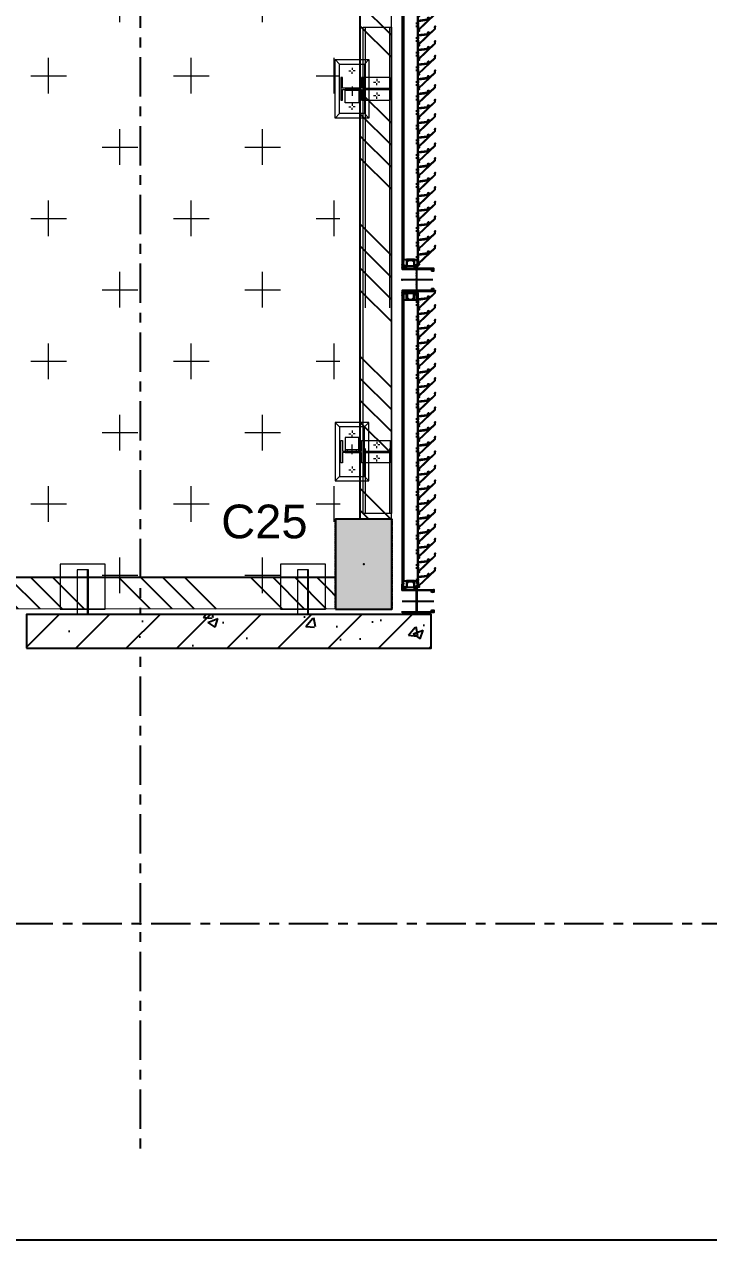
# Model space of a CAD drawing. Header units: millimetres. Extents: x 663313 to 1226001, y 1431724 to 1620898.
# Drawn here: x 720523 to 723568, y 1505819 to 1511228 of the extents above; entities that cross this region are included whole.
import ezdxf
from ezdxf.enums import TextEntityAlignment as Align

# ---------------------------------------------------------------- set-up
doc = ezdxf.new("R2010")
doc.units = ezdxf.units.MM
doc.set_wipeout_variables(frame=1)
for name, pattern in [('CENTER', [50.8, 31.75, -6.35, 6.35, -6.35]), ('HIDDEN', [0.375, 0.25, -0.125]), ('TA_GL_000.70000', [1.925, 0.7, -0.175, 0.175, -0.175, 0.7]), ('XKITLINE00', [0]), ('XKITLINE02', [4, 2, -2])]:
    doc.linetypes.add(name, pattern=pattern)
for name, color, linetype in [('000 - 0_SYM_DWG_GRIDLINE_MAIN_COLOR_251', 7, 'Continuous'), ('000 - 0_SYM_DWG_SLOPE-SYM_TEXT_COLOR_3', 7, 'Continuous'), ('000 - CONCRETE_COL_HATCH_', 7, 'Continuous'), ('000 - CONCRETE_COL_WIPEOUT_', 7, 'Continuous'), ('000 - CONCRETE_PRECAST_CUT_COLOR_4', 7, 'Continuous'), ('000 - CONCRETE_PRECAST_MAIN_COLOR_1', 7, 'Continuous'), ('000 - CONCRETE_PRECAST_WIPEOUT_', 7, 'Continuous'), ('000 - EXISTING_COLUMN_CUT_COLOR_5', 7, 'Continuous'), ('000 - EXISTING_CONCRETE_CUT_COLOR_5', 7, 'Continuous'), ('000 - GRID', 7, 'CENTER'), ('010 - ASPG_ACCESSORIES_MAIN_COLOR_1', 7, 'Continuous'), ('010 - ASPG_EXTR_MAIN_COLOR_2', 7, 'Continuous'), ('010 - ASPG_FRAMING_CUT_COLOR_4', 7, 'Continuous'), ('010 - ASPG_FRAMING_HATCH_', 7, 'Continuous'), ('010 - ASPG_FRAMING_MAIN_COLOR_2', 7, 'Continuous'), ('010 - ASPG_FRAMING_SUB_COLOR_2', 7, 'Continuous'), ('010 - ASPG_FRAMING_WIPEOUT_', 7, 'Continuous'), ('_PP-Dim', 7, 'Continuous'), ('BOLT & SCREW', 7, 'Continuous'), ('BR', 7, 'Continuous'), ('Center Line', 7, 'CENTER'), ('CVA044__', 7, 'Continuous'), ('DIM', 7, 'Continuous'), ('TEXT', 7, 'Continuous')]:
    doc.layers.add(name, color=color, linetype=linetype)
for name, color, linetype, plot in [('010 - ASPG_EXTR_DEF_SUB', 7, 'Continuous', False), ('010 - ASPG_FASTERN_DEF_SUB', 7, 'Continuous', False), ('010 - ASPG_FRAMING_DEF_SUB', 7, 'Continuous', False)]:
    doc.layers.add(name, color=color, linetype=linetype, plot=plot)
for name, color, linetype, lineweight in [('12-GRID', 7, 'CENTER', 13), ('A-FLOR-E', 7, 'Continuous', 9), ('Bolt', 7, 'Continuous', 0), ('Part', 7, 'Continuous', 0), ('SCREW', 7, 'Continuous', 5)]:
    doc.layers.add(name, color=color, linetype=linetype, lineweight=lineweight)
doc.styles.add('Arial', font='arial.ttf')
doc.styles.add('TA', font='', dxfattribs={"height": 4.5})
doc.styles.get('TA').set_extended_font_data('Cordia New')
pattern_1 = [(270, (1257419.24324, -520041.6224), (0.65495992507, -1.1344238721), [0.7562825814, -1.5125651628]), (30, (1257419.24324, -520041.6224), (0.65495992936, 1.1344238696), [0.7562825814, -1.5125651628]), (330, (1257419.24324, -520041.6224), (1.30991985442, -2.48e-09), [-1.5125651628, 0.7562825814])]
pattern_2 = [(315, (1257419.4929, -520021.6224), (1.3369313545, 1.3369313545), []), (45, (1257419.4929, -520021.6224), (-1.3369313545, 1.3369313545), [])]
pattern_3 = [(270, (1257419.4425, -520043.9224), (0.65495992507, -1.1344238721), [0.7562825814, -1.5125651628]), (30, (1257419.4425, -520043.9224), (0.65495992936, 1.1344238696), [0.7562825814, -1.5125651628]), (330, (1257419.4425, -520043.9224), (1.30991985442, -2.48e-09), [-1.5125651628, 0.7562825814])]
pattern_4 = [(315, (1257419.1929, -520023.9224), (1.3369313545, 1.3369313545), []), (45, (1257419.1929, -520023.9224), (-1.3369313545, 1.3369313545), [])]

# ---------------------------------------------------------------- blocks, each defined once
blk = doc.blocks.new('*U4785')
at = {"layer": '000 - 0_SYM_DWG_GRIDLINE_MAIN_COLOR_251', "color": 7, "linetype": 'ByBlock', "ltscale": 5}
blk.add_line((20, 0), (-316, 0), dxfattribs=at)
at = {"layer": '000 - 0_SYM_DWG_GRIDLINE_MAIN_COLOR_251', "color": 7}
blk.add_point((-296, 0), dxfattribs=at)
at = {"color": 7, "style": 'TA', "flags": 1}
blk.add_attdef('LOCATION', (6, -6), '', height=4.5, rotation=270, dxfattribs=at)
at = {"layer": '000 - 0_SYM_DWG_SLOPE-SYM_TEXT_COLOR_3', "color": 7, "style": 'Arial'}
blk.add_attdef('GRID-HEAD', text='', height=4, rotation=270, dxfattribs=at).set_placement((41.25, 0), align=Align.MIDDLE_CENTER)
blk = doc.blocks.new('*U4786')
at = {"layer": '000 - 0_SYM_DWG_GRIDLINE_MAIN_COLOR_251', "color": 7, "linetype": 'ByBlock', "ltscale": 5}
blk.add_line((76, 0), (-538, 0), dxfattribs=at)
at = {"layer": '000 - 0_SYM_DWG_GRIDLINE_MAIN_COLOR_251', "color": 7}
blk.add_point((-462, 0), dxfattribs=at)
at = {"color": 7, "style": 'TA', "flags": 1}
blk.add_attdef('LOCATION', (6, -6), '', height=4.5, rotation=270, dxfattribs=at)
at = {"layer": '000 - 0_SYM_DWG_SLOPE-SYM_TEXT_COLOR_3', "color": 7, "style": 'Arial'}
blk.add_attdef('GRID-HEAD', text='', height=4, rotation=180, dxfattribs=at).set_placement((154.09, 0), align=Align.MIDDLE_CENTER)
blk = doc.blocks.new('W-1-PP18-ST_ENT4_REV00_20260531-225107_LOPF_DIMS')
at = {"layer": '000 - GRID', "color": 7, "linetype": 'TA_GL_000.70000'}
for name, p, xscale, yscale, zscale, rotation in [('*U4785', (23100, -0.6), 50.00000000000044, 50.00000000000044, 50.00000000000044, 90), ('*U4786', (0, -14800), 50.00000000000038, 50.00000000000038, 50.00000000000038, 180)]:
    blk.add_blockref(name, p, dxfattribs=dict(at, xscale=xscale, yscale=yscale, zscale=zscale, rotation=rotation))
blk = doc.blocks.new('*U5721')
at = {"color": 7}
blk.add_wipeout([(0, 0), (1800, 0), (1800, 150), (0, 150)], dxfattribs=at).dxf.layer = '000 - CONCRETE_PRECAST_WIPEOUT_'
at = {"layer": '000 - CONCRETE_COL_HATCH_'}
h = blk.add_hatch(dxfattribs=at)
h.set_pattern_fill('ANSI31')
h.set_pattern_definition([(45, (1531882.3, 694828.04), (-112.253202, 112.253202), [])])
h.paths.add_polyline_path([(0, 0), (1800, 0), (1800, 150), (0, 150)])
h = blk.add_hatch(dxfattribs=at)
h.set_pattern_fill('AR-CONC', scale=0.05)
h.set_pattern_definition([(50, (1531882.3, 695178.04), (455.46167, -39.84771), [47.625, -523.875]), (355, (1531882.3, 695178.04), (-88.10855, 477.64211), [38.1, -419.10146]), (100.451445, (1531920.25, 695174.7), (367.35312, 437.79438), [40.47502, -445.22561]), (46.1842, (1531882.3, 695305.04), (677.6976, -105.10582), [71.4375, -785.8125]), (96.635558, (1531938.8, 695296.3), (593.51034, 618.5653), [60.71256, -667.83902]), (351.18415, (1531882.3, 695305.04), (593.51034, 618.5653), [57.14992, -628.64933]), (21, (1531945.8, 695273.3), (379.03598, -255.662995), [47.625, -523.875]), (326, (1531945.8, 695273.3), (154.50507, 460.46992), [38.1, -419.1]), (71.451445, (1531977.4, 695252), (533.54105, 204.80692), [40.47502, -445.22484]), (37.5, (1531882.3, 695178.04), (7.721508, 211.387597), [0, -414.02, 0, -425.45, 0, -420.6875]), (7.5, (1531882.3, 695178.04), (167.049156, 250.451437), [0, -242.57, 0, -404.495, 0, -160.3375]), (327.5, (1531740.69, 695178.04), (338.976488, -14.32186), [0, -158.75, 0, -495.3, 0, -657.225]), (317.5, (1531677.2, 695178.04), (370.322953, 63.56623), [0, -206.375, 0, -328.93, 0, -466.725])])
h.paths.add_polyline_path([(0, 0), (1800, 0), (1800, 150), (0, 150)])
at = {"layer": '000 - CONCRETE_PRECAST_MAIN_COLOR_1', "color": 7}
blk.add_lwpolyline([(0, 0), (1800, 0), (1800, 150), (0, 150)], close=True, dxfattribs=at)
blk = doc.blocks.new('44')
at = {"layer": 'Bolt', "color": 7, "linetype": 'XKITLINE00', "lineweight": 0}
for p, q in [((20.4339, 17.8566), (20.4339, 17.8473)), ((20.4339, 17.8566), (20.4339, 17.8473)), ((20.5939, 17.8566), (20.5939, 17.8473)), ((20.5939, 17.8566), (20.5939, 17.8473)), ((22.0489, 17.8566), (22.0489, 17.8473)), ((22.0489, 17.8566), (22.0489, 17.8473)), ((22.2089, 17.8566), (22.2089, 17.8473)), ((22.2089, 17.8566), (22.2089, 17.8473)), ((20.4199, 17.8426), (20.4292, 17.8426)), ((20.4199, 17.8426), (20.4292, 17.8426)), ((20.4339, 17.8286), (20.4339, 17.8379)), ((20.4339, 17.8286), (20.4339, 17.8379)), ((20.4479, 17.8426), (20.4386, 17.8426)), ((20.4479, 17.8426), (20.4386, 17.8426)), ((20.5799, 17.8426), (20.5892, 17.8426)), ((20.5799, 17.8426), (20.5892, 17.8426)), ((20.5939, 17.8286), (20.5939, 17.8379)), ((20.5939, 17.8286), (20.5939, 17.8379)), ((20.6079, 17.8426), (20.5986, 17.8426)), ((20.6079, 17.8426), (20.5986, 17.8426)), ((22.0349, 17.8426), (22.0442, 17.8426)), ((22.0349, 17.8426), (22.0442, 17.8426)), ((22.0489, 17.8286), (22.0489, 17.8379)), ((22.0489, 17.8286), (22.0489, 17.8379)), ((22.0629, 17.8426), (22.0536, 17.8426)), ((22.0629, 17.8426), (22.0536, 17.8426)), ((22.1949, 17.8426), (22.2042, 17.8426)), ((22.1949, 17.8426), (22.2042, 17.8426)), ((22.2089, 17.8286), (22.2089, 17.8379)), ((22.2089, 17.8286), (22.2089, 17.8379)), ((22.2229, 17.8426), (22.2136, 17.8426)), ((22.2229, 17.8426), (22.2136, 17.8426)), ((20.4839, 17.7466), (20.4839, 17.7373)), ((20.5439, 17.7466), (20.5439, 17.7373)), ((22.0989, 17.7466), (22.0989, 17.7373)), ((22.1589, 17.7466), (22.1589, 17.7373)), ((20.4699, 17.7326), (20.4792, 17.7326)), ((20.4839, 17.7186), (20.4839, 17.7279)), ((20.4979, 17.7326), (20.4886, 17.7326)), ((20.5299, 17.7326), (20.5392, 17.7326)), ((20.5439, 17.7186), (20.5439, 17.7279)), ((20.5579, 17.7326), (20.5486, 17.7326)), ((22.0849, 17.7326), (22.0942, 17.7326)), ((22.0989, 17.7186), (22.0989, 17.7279)), ((22.1129, 17.7326), (22.1036, 17.7326)), ((22.1449, 17.7326), (22.1542, 17.7326)), ((22.1589, 17.7186), (22.1589, 17.7279)), ((22.1729, 17.7326), (22.1636, 17.7326))]:
    blk.add_line(p, q, dxfattribs=at)
at = {"layer": 'Bolt', "color": 7, "linetype": 'XKITLINE02', "lineweight": 0}
for p, q in [((20.5169, 17.8496), (20.5109, 17.8496)), ((20.5109, 17.8496), (20.5169, 17.8496)), ((20.5169, 17.8621), (20.5219, 17.8621)), ((22.1259, 17.8621), (22.1209, 17.8621)), ((22.1259, 17.8496), (22.1319, 17.8496)), ((22.1319, 17.8496), (22.1259, 17.8496)), ((20.503, 17.8426), (20.5459, 17.8426)), ((20.5169, 17.8356), (20.5109, 17.8356)), ((20.5109, 17.8356), (20.5169, 17.8356)), ((20.5169, 17.8231), (20.5219, 17.8231)), ((22.1398, 17.8426), (22.0969, 17.8426)), ((22.1259, 17.8231), (22.1209, 17.8231)), ((22.1259, 17.8356), (22.1319, 17.8356)), ((22.1319, 17.8356), (22.1259, 17.8356))]:
    blk.add_line(p, q, dxfattribs=at)
at = {"layer": 'Part', "color": 7, "linetype": 'XKITLINE02', "lineweight": 0}
for p, q in [((19.9889, 19.0206), (19.7889, 19.0206)), ((19.9889, 18.0406), (19.7889, 18.0406)), ((20.5109, 17.8726), (20.5109, 17.8126)), ((20.5169, 17.8726), (20.5169, 17.8126)), ((20.5219, 17.8126), (20.5219, 17.8726)), ((22.1209, 17.8126), (22.1209, 17.8726)), ((22.1259, 17.8726), (22.1259, 17.8126)), ((22.1319, 17.8726), (22.1319, 17.8126)), ((20.4639, 17.7926), (20.5639, 17.7926)), ((20.5109, 17.7926), (20.5109, 17.6726)), ((20.5109, 17.7626), (20.5169, 17.7626)), ((20.5169, 17.7926), (20.5169, 17.6726)), ((22.1789, 17.7926), (22.0789, 17.7926)), ((22.1259, 17.7926), (22.1259, 17.6726)), ((22.1319, 17.7626), (22.1259, 17.7626)), ((22.1319, 17.7926), (22.1319, 17.6726))]:
    blk.add_line(p, q, dxfattribs=at)
at = {"layer": 'Part', "color": 7, "lineweight": 0}
for p, q in [((20.3839, 17.9176), (20.4039, 17.8976)), ((20.6439, 17.9176), (20.6239, 17.8976)), ((21.9989, 17.9176), (22.0189, 17.8976)), ((22.2589, 17.9176), (22.2389, 17.8976))]:
    blk.add_line(p, q, dxfattribs=at)
at = {"layer": 'Part', "color": 7, "linetype": 'HIDDEN', "lineweight": 0, "ltscale": 5}
for p, q in [((22.4039, 17.7846), (20.2389, 17.7846)), ((22.4039, 17.6756), (20.2389, 17.6756))]:
    blk.add_line(p, q, dxfattribs=at)
at = {"layer": 'Part', "color": 7, "linetype": 'HIDDEN', "lineweight": 0, "ltscale": 2}
for p, q in [((20.4039, 17.7876), (20.3839, 17.7676)), ((20.6239, 17.7876), (20.6439, 17.7676)), ((22.0189, 17.7876), (21.9989, 17.7676)), ((22.2389, 17.7876), (22.2589, 17.7676))]:
    blk.add_line(p, q, dxfattribs=at)
at = {"layer": 'Part', "color": 7, "linetype": 'XKITLINE00', "lineweight": 0}
blk.add_lwpolyline([(19.7889, 19.2906), (19.7889, 17.4906), (19.6389, 17.4906), (19.6389, 19.2906)], close=True, dxfattribs=at)
at = {"layer": 'Part', "color": 7, "linetype": 'HIDDEN', "lineweight": 0, "ltscale": 8}
for points in [[(19.7889, 19.1406), (19.7789, 19.1406), (19.7789, 18.9406), (19.7889, 18.9406)], [(19.7889, 18.1606), (19.7789, 18.1606), (19.7789, 17.9606), (19.7889, 17.9606)]]:
    blk.add_lwpolyline(points, dxfattribs=at)
for points in [[(19.8139, 18.9406), (20.0139, 18.9406), (20.0139, 19.1406), (19.8139, 19.1406)], [(19.8139, 17.9606), (20.0139, 17.9606), (20.0139, 18.1606), (19.8139, 18.1606)]]:
    blk.add_lwpolyline(points, close=True, dxfattribs=at)
at = {"layer": 'Part', "color": 7, "linetype": 'XKITLINE02', "lineweight": 0}
for points in [[(19.7889, 19.0156), (19.9889, 19.0156), (19.9889, 19.0656), (19.7889, 19.0656)], [(19.7889, 18.0356), (19.9889, 18.0356), (19.9889, 18.0856), (19.7889, 18.0856)], [(20.5169, 17.8126), (20.5769, 17.8126), (20.5769, 17.8726), (20.5169, 17.8726)], [(22.1259, 17.8126), (22.0659, 17.8126), (22.0659, 17.8726), (22.1259, 17.8726)], [(20.5639, 17.7926), (20.5639, 17.6726), (20.4639, 17.6726), (20.4639, 17.7926)], [(22.0789, 17.7926), (22.0789, 17.6726), (22.1789, 17.6726), (22.1789, 17.7926)]]:
    blk.add_lwpolyline(points, dxfattribs=at)
at = {"layer": 'Part', "color": 7, "lineweight": 0}
for points in [[(20.6439, 17.7926), (20.6439, 17.9176), (20.3839, 17.9176), (20.3839, 17.7926)], [(21.9989, 17.7926), (21.9989, 17.9176), (22.2589, 17.9176), (22.2589, 17.7926)], [(20.6239, 17.7926), (20.6239, 17.8976), (20.4039, 17.8976), (20.4039, 17.7926)], [(22.0189, 17.7926), (22.0189, 17.8976), (22.2389, 17.8976), (22.2389, 17.7926)]]:
    blk.add_lwpolyline(points, dxfattribs=at)
at = {"layer": 'Part', "color": 7, "linetype": 'XKITLINE02', "lineweight": 0}
for points in [[(20.4639, 17.7926), (20.4639, 17.8006), (20.5109, 17.8006), (20.5109, 17.8846), (20.4639, 17.8846), (20.4639, 17.8926), (20.5639, 17.8926), (20.5639, 17.8846), (20.5169, 17.8846), (20.5169, 17.8006), (20.5639, 17.8006), (20.5639, 17.7926)], [(22.1789, 17.7926), (22.1789, 17.8006), (22.1319, 17.8006), (22.1319, 17.8846), (22.1789, 17.8846), (22.1789, 17.8926), (22.0789, 17.8926), (22.0789, 17.8846), (22.1259, 17.8846), (22.1259, 17.8006), (22.0789, 17.8006), (22.0789, 17.7926)]]:
    blk.add_lwpolyline(points, close=True, dxfattribs=at)
at = {"layer": 'Part', "color": 7, "lineweight": 0}
blk.add_lwpolyline([(22.4039, 17.6676), (20.2389, 17.6676), (20.2389, 17.7926), (22.4039, 17.7926)], close=True, dxfattribs=at)
at = {"layer": 'Part', "color": 7, "linetype": 'HIDDEN', "lineweight": 0, "ltscale": 2}
for points in [[(20.3839, 17.7926), (20.3839, 17.7676), (20.6439, 17.7676), (20.6439, 17.7926)], [(20.4039, 17.7926), (20.4039, 17.7876), (20.6239, 17.7876), (20.6239, 17.7926)], [(22.2589, 17.7926), (22.2589, 17.7676), (21.9989, 17.7676), (21.9989, 17.7926)], [(22.2389, 17.7926), (22.2389, 17.7876), (22.0189, 17.7876), (22.0189, 17.7926)]]:
    blk.add_lwpolyline(points, dxfattribs=at)
at = {"layer": '000 - CONCRETE_PRECAST_CUT_COLOR_4', "color": 7, "xscale": 0.0009999999999999994, "yscale": 0.0009999999999999994, "zscale": 0.0009999999999999994, "rotation": 270}
blk.add_blockref('*U5721', (19.6389, 19.2906), dxfattribs=at)
blk = doc.blocks.new('*U5740')
at = {"color": 7}
blk.add_wipeout([(-125, -200), (125, -200), (125, 200), (-125, 200)], dxfattribs=at).dxf.layer = '000 - CONCRETE_COL_WIPEOUT_'
at = {"layer": '000 - CONCRETE_COL_HATCH_'}
h = blk.add_hatch(dxfattribs=at)
h.set_pattern_fill('AR-CONC', scale=0.5)
h.set_pattern_definition([(50, (0, -2e-14), (3.5863, -0.31376), [0.375, -4.125]), (355, (0, -2e-14), (-0.693757, 3.76096), [0.3, -3.3]), (100.4514, (0.299, -0.026), (2.892544, 3.4472), [0.3187, -3.50571]), (46.1842, (0, 1), (5.33621, -0.8276), [0.5625, -6.1875]), (96.6356, (0.4447, 0.931), (4.67331, 4.87059), [0.47805, -5.25857]), (351.1842, (0, 1), (4.67331, 4.87059), [0.45, -4.95]), (21, (0.5, 0.75), (2.984535, -2.013094), [0.375, -4.125]), (326, (0.5, 0.75), (1.216577, 3.62575), [0.3, -3.3]), (71.4514, (0.7487, 0.5822), (4.20111, 1.612656), [0.3187, -3.50571]), (37.5, (0, -2e-14), (0.060799, 1.664469), [0, -3.26, 0, -3.35, 0, -3.3125]), (7.5, (0, -2e-14), (1.315348, 1.972059), [0, -1.91, 0, -3.185, 0, -1.2625]), (327.5, (-1.115, -2e-14), (2.669112, -0.112774), [0, -1.25, 0, -3.9, 0, -5.175]), (317.5, (-1.615, -2e-14), (2.91593, 0.500525), [0, -1.625, 0, -2.59, 0, -3.675])])
h.paths.add_polyline_path([(-125, -200), (125, -200), (125, 200), (-125, 200)])
at = {"color": 7}
blk.add_point((0, 0), dxfattribs=at)
at = {"layer": '000 - EXISTING_COLUMN_CUT_COLOR_5', "color": 7}
blk.add_lwpolyline([(-125, -200), (125, -200), (125, 200), (-125, 200)], close=True, dxfattribs=at)
blk = doc.blocks.new('W-1-PP18-ST_ENT4_REV00_20260531-225334_LOPF_PL')
at = {"layer": 'A-FLOR-E'}
h = blk.add_hatch(dxfattribs=at)
h.set_pattern_fill('CROSS', scale=50)
h.set_pattern_definition([(0, (-663607876.36, -1524781034.1), (317.5, 317.5), [158.75, -476.25]), (90, (-663607797, -1524781113.48), (-317.5, 317.5), [158.75, -476.25])])
h.paths.add_polyline_path([(19109.7, -8210), (19109.8, -13360.2), (23991.6, -13360.4), (23967.6, -1699.9), (16485, -1700.1), (16485, -3485), (17110, -3485), (17109.8, -8210)])
at = {"layer": 'TEXT'}
h = blk.add_hatch(dxfattribs=at)
h.set_pattern_fill('ANSI34', scale=21.831008, angle=389.6127)
h.set_pattern_definition([(314.9986, (31061.48, -20146.6), (294.079, 294.065), []), (314.9986, (31061.47, -20244.64), (294.079, 294.065), []), (314.9986, (31061.47, -20342.66), (294.079, 294.065), []), (314.9986, (31061.47, -20440.7), (294.079, 294.065), [])])
h.paths.add_polyline_path([(21249.9, -1450), (21249.9, -1590), (24079.2, -1590.1), (24079.2, -1450.1)], flags=17)
h.paths.add_polyline_path([(18499.6, -1590), (18499.6, -1450), (16347.7, -1449.9), (16347.7, -1589.9)])
h.paths.add_polyline_path([(18499.6, -1450), (18499.6, -1590), (21249.9, -1590), (21249.9, -1450)], flags=17)
h.paths.add_polyline_path([(24220.2, -1449.9), (24080.2, -1449.9), (24079.9, -13260), (19109.7, -13259.9), (19109.7, -8210), (17109.8, -8210), (17110, -3485), (16485.3, -3485), (16485, -1575), (16345, -1575), (16345, -3625), (16970, -3625), (16969.9, -8350), (18969.8, -8350), (18969.7, -13399.9), (24219.9, -13400)])
at = {"layer": 'BR', "color": 7, "linetype": 'HIDDEN', "ltscale": 5}
blk.add_lwpolyline([(24219.9, -13400), (23969.9, -13400), (23970, -13000), (24220, -13000)], close=True, dxfattribs=at)
at = {"layer": 'DIM', "color": 7}
for points in [[(24079.9, -13360.3), (24079.9, -1590.1)], [(24079.9, -13260), (19709.6, -13260)]]:
    blk.add_lwpolyline(points, dxfattribs=at)
at = {"layer": 'Part', "color": 7, "linetype": 'XKITLINE00', "lineweight": 0}
blk.add_lwpolyline([(16346.8, -1450), (24217.6, -1450), (24217.6, -13400), (18969.8, -13399.9)], dxfattribs=at)
blk.add_lwpolyline([(17109.7, -8210), (17109.7, -3484.9), (16484.6, -3484.9), (16484.6, -1590), (24077.6, -1590), (24077.6, -13260), (19109.8, -13259.9), (19109.8, -8210)], close=True, dxfattribs=at)
at = {"layer": 'CVA044__', "color": 7, "insert": (23653.1, -13011.5), "char_height": 150, "attachment_point": 5, "style": 'Arial', "bg_fill": 3, "box_fill_scale": 1.1, "bg_fill_color": 256, "bg_fill_true_color": 13158600, "bg_fill_transparency": 0}
blk.add_mtext('\\A1;C25', dxfattribs=at)
at = {"color": 7, "xscale": 1000.000000000001, "yscale": 1000.000000000001, "zscale": 1000.000000000001, "rotation": 90}
blk.add_blockref('44', (41885.6, -33213.9), dxfattribs=at)
at = {"layer": '000 - EXISTING_CONCRETE_CUT_COLOR_5', "color": 7}
blk.add_blockref('*U5740', (24094.9, -13200), dxfattribs=at)
blk = doc.blocks.new('*U6326')
at = {"layer": '12-GRID', "color": 7, "linetype": 'CENTER'}
for p, q in [((0, -6.2), (0, 2.2)), ((-4.2, -2), (4.2, -2))]:
    blk.add_line(p, q, dxfattribs=at)
at = {"layer": 'BOLT & SCREW', "color": 7}
for p, q in [((-0.6, -1.8), (-1.8, -1.6)), ((-0.6, -2.2), (-1.8, -2.4)), ((-0.5, -1.8), (-0.9, -1.6)), ((-0.5, -2.2), (-0.9, -2.4)), ((-0.2, -1.4), (-0.4, -0.2)), ((-0.2, -1.5), (-0.4, -1.1)), ((-0.2, -2.5), (-0.4, -2.9)), ((-0.2, -2.6), (-0.4, -3.8)), ((0.2, -1.4), (0.4, -0.2)), ((0.2, -1.5), (0.4, -1.1)), ((0.4, -2.9), (0.2, -2.5)), ((0.2, -2.6), (0.4, -3.8)), ((0.5, -1.8), (0.9, -1.6)), ((0.5, -2.2), (0.9, -2.4)), ((0.6, -1.8), (1.8, -1.6)), ((0.6, -2.2), (1.8, -2.4))]:
    blk.add_line(p, q, dxfattribs=at)
for points in [[(-1.8, -1.6), (-0.9, -1.6, 0.414214), (-0.4, -1.1), (-0.4, -0.2), (0.4, -0.2), (0.4, -1.1, 0.414214), (0.9, -1.6), (1.8, -1.6), (1.8, -2.4), (0.9, -2.4, 0.414214), (0.4, -2.9), (0.4, -3.8), (-0.4, -3.8), (-0.4, -2.9, 0.414214), (-0.9, -2.4), (-1.8, -2.4)], [(0.2, -2.5, -0.414214), (0.5, -2.2), (0.6, -2.2), (0.6, -1.8), (0.5, -1.8, -0.414214), (0.2, -1.5), (0.2, -1.4), (-0.2, -1.4), (-0.2, -1.5, -0.414214), (-0.5, -1.8), (-0.6, -1.8), (-0.6, -2.2), (-0.5, -2.2, -0.414214), (-0.2, -2.5), (-0.2, -2.6), (0.2, -2.6)]]:
    blk.add_lwpolyline(points, format="xyb", close=True, dxfattribs=at)
blk.add_circle((0, -2), 3.5, dxfattribs=at)
blk = doc.blocks.new('000_ASPG_TYP_FILES_20260218-010703_FRAME_EXTR_')
at = {"layer": '010 - ASPG_FRAMING_HATCH_'}
h = blk.add_hatch(dxfattribs=at)
h.set_pattern_fill('ANSI32', scale=0.1, angle=180)
edge = h.paths.add_edge_path()
edge.add_line((2, 16), (2, 2))
edge.add_line((2, 2), (39.7, 2))
edge.add_arc((39.7, 1.7), 0.3, 0, 90, ccw=False)
edge.add_line((40, 1.7), (40, 0.3))
edge.add_arc((39.7, 0.3), 0.3, -90, 0, ccw=False)
edge.add_line((39.7, 0), (0.3, 0))
edge.add_arc((0.3, 0.3), 0.3, 180, 270, ccw=False)
edge.add_line((0, 0.3), (0, 17.7))
edge.add_arc((0.3, 17.7), 0.3, 90, 180, ccw=False)
edge.add_line((0.3, 18), (22.6, 18))
edge.add_arc((22.6, 18.5), 0.5, 270, 380.2095)
edge.add_arc((26.2, 19.8), 3.35, 182.0638, 200.2095, ccw=False)
edge.add_arc((23.6, 19.7), 0.76, 2.0638, 182.0638, ccw=False)
edge.add_arc((26.2, 19.8), 1.83, 182.0638, 447.9362)
edge.add_arc((26.3, 22.4), 0.76, 87.9362, 267.9362, ccw=False)
edge.add_arc((26.2, 19.8), 3.35, 69.7905, 87.9362, ccw=False)
edge.add_arc((27.5, 23.4), 0.5, 249.7905, 360)
edge.add_line((28, 23.4), (28, 26.7))
edge.add_line((28, 26.7), (28.5, 27.2))
edge.add_line((28.5, 27.2), (28, 27.7))
edge.add_line((28, 27.7), (28, 38.6))
edge.add_line((28, 38.6), (28.5, 39.1))
edge.add_line((28.5, 39.1), (28, 39.6))
edge.add_line((28, 39.6), (28, 42.9))
edge.add_arc((27.5, 42.9), 0.5, 0, 110.2095)
edge.add_arc((26.2, 46.5), 3.35, 272.0638, 290.2095, ccw=False)
edge.add_arc((26.3, 43.9), 0.76, 92.0638, 272.0638, ccw=False)
edge.add_arc((26.2, 46.5), 1.83, 272.0638, 537.9362)
edge.add_arc((23.6, 46.6), 0.76, 177.9362, 357.9362, ccw=False)
edge.add_arc((26.2, 46.5), 3.35, 159.7905, 177.9362, ccw=False)
edge.add_arc((22.6, 47.8), 0.5, 339.7905, 450)
edge.add_line((22.6, 48.3), (0.3, 48.3))
edge.add_arc((0.3, 48.6), 0.3, 180, 270, ccw=False)
edge.add_line((0, 48.6), (0, 60))
edge.add_arc((0.3, 60), 0.3, 90, 180, ccw=False)
edge.add_line((0.3, 60.3), (5, 60.3))
edge.add_line((5, 60.3), (5, 65))
edge.add_arc((5.3, 65), 0.3, 90, 180, ccw=False)
edge.add_line((5.3, 65.3), (30, 65.3))
edge.add_line((30, 65.3), (30, 63.6))
edge.add_arc((29.7, 63.6), 0.3, -90, 0, ccw=False)
edge.add_line((29.7, 63.3), (7.3, 63.3))
edge.add_arc((7.3, 63), 0.3, 90, 180)
edge.add_line((7, 63), (7, 58.3))
edge.add_line((7, 58.3), (2.3, 58.3))
edge.add_arc((2.3, 58), 0.3, 90, 180)
edge.add_line((2, 58), (2, 50.6))
edge.add_arc((2.3, 50.6), 0.3, 180, 270)
edge.add_line((2.3, 50.3), (29.7, 50.3))
edge.add_arc((29.7, 50), 0.3, 0, 90, ccw=False)
edge.add_line((30, 50), (30, 26.7))
edge.add_line((30, 26.7), (30, 16.3))
edge.add_arc((29.7, 16.3), 0.3, -90, 0, ccw=False)
edge.add_line((29.7, 16), (2, 16))
at = {"layer": '010 - ASPG_FRAMING_CUT_COLOR_4', "color": 7}
blk.add_lwpolyline([(2, 16), (2, 2), (39.7, 2, -0.414214), (40, 1.7), (40, 0.3, -0.414214), (39.7, 0), (0.3, 0, -0.414214), (0, 0.3), (0, 17.7, -0.414214), (0.3, 18), (22.6, 18, 0.52173), (23, 18.7, -0.079342), (22.8, 19.7, -1), (24.3, 19.8, 2.296346), (26.2, 21.7, -1), (26.3, 23.2, -0.079342), (27.3, 23, 0.52173), (28, 23.4), (28, 26.7), (28.5, 27.2), (28, 27.7), (28, 38.6), (28.5, 39.1), (28, 39.6), (28, 42.9, 0.52173), (27.3, 43.3, -0.079342), (26.3, 43.1, -1), (26.2, 44.6, 2.296346), (24.3, 46.5, -1), (22.8, 46.6, -0.079342), (23, 47.6, 0.52173), (22.6, 48.3), (0.3, 48.3, -0.414214), (0, 48.6), (0, 60, -0.414214), (0.3, 60.3), (5, 60.3), (5, 65, -0.414214), (5.3, 65.3), (30, 65.3), (30, 63.6, -0.414214), (29.7, 63.3), (7.3, 63.3, 0.414214), (7, 63), (7, 58.3), (2.3, 58.3, 0.414214), (2, 58), (2, 50.6, 0.414214), (2.3, 50.3), (29.7, 50.3, -0.414214), (30, 50), (30, 26.7), (30, 16.3, -0.414214), (29.7, 16)], format="xyb", close=True, dxfattribs=at)
at = {"color": 7}
for p in [(26.2, 48.5), (26.2, 21.8)]:
    blk.add_blockref('*U6326', p, dxfattribs=at)
blk = doc.blocks.new('*U6174')
at = {"layer": '010 - ASPG_FRAMING_HATCH_', "transparency": 33554585}
h = blk.add_hatch(dxfattribs=at)
h.set_pattern_fill('ANSI32', scale=0.25)
edge = h.paths.add_edge_path()
edge.add_line((2, -50), (2, -75))
edge.add_line((2, -75), (0, -75))
edge.add_line((0, -75), (0, -49))
edge.add_arc((1, -49), 1, 90, 180, ccw=False)
edge.add_line((1, -48), (63, -48))
edge.add_arc((63, -47), 1, 270, 360)
edge.add_line((64, -47), (64, 47))
edge.add_arc((63, 47), 1, 0, 90)
edge.add_line((63, 48), (1, 48))
edge.add_arc((1, 49), 1, 180, 270, ccw=False)
edge.add_line((0, 49), (0, 75))
edge.add_line((0, 75), (2, 75))
edge.add_line((2, 75), (2, 50))
edge.add_line((2, 50), (141, 50))
edge.add_line((141, 50), (141, 41))
edge.add_arc((140, 41), 1, 270, 360, ccw=False)
edge.add_line((140, 40), (132, 40))
edge.add_arc((132, 41), 1, 180, 270, ccw=False)
edge.add_line((131, 41), (131, 47))
edge.add_arc((130, 47), 1, 0, 90)
edge.add_line((130, 48), (67, 48))
edge.add_arc((67, 47), 1, 90, 180)
edge.add_line((66, 47), (66, -47))
edge.add_arc((67, -47), 1, 180, 270)
edge.add_line((67, -48), (130, -48))
edge.add_arc((130, -47), 1, 270, 360)
edge.add_line((131, -47), (131, -41))
edge.add_arc((132, -41), 1, 90, 180, ccw=False)
edge.add_line((132, -40), (140, -40))
edge.add_arc((140, -41), 1, 0, 90, ccw=False)
edge.add_line((141, -41), (141, -50))
edge.add_line((141, -50), (2, -50))
h.paths.add_polyline_path([(139, 48), (139, 42), (133, 42), (133, 48)], flags=16)
h.paths.add_polyline_path([(139, -48), (139, -42), (133, -42), (133, -48)], flags=16)
at = {"layer": '010 - ASPG_FRAMING_HATCH_'}
h = blk.add_hatch(dxfattribs=at)
h.set_pattern_fill('ANSI37', scale=0.595498, angle=-90)
h.set_pattern_definition(pattern_4)
edge = h.paths.add_edge_path()
edge.add_ellipse((11.5, 55), major_axis=(0, -5), ratio=0.644482, start_angle=180, end_angle=360, ccw=False)
edge.add_line((11.5, 60), (2, 60))
edge.add_arc((-7.9, 55), 11.1, -26.7963, 26.7963, ccw=False)
edge.add_line((2, 50), (11.5, 50))
h = blk.add_hatch(dxfattribs=at)
h.set_pattern_fill('HONEY', scale=0.238199, angle=-90)
h.set_pattern_definition(pattern_3)
edge = h.paths.add_edge_path()
edge.add_ellipse((11.8, 55), major_axis=(0, -5), ratio=0.644482, start_angle=0, end_angle=360, ccw=False)
h = blk.add_hatch(dxfattribs=at)
h.set_pattern_fill('HONEY', scale=0.238199, angle=-90)
h.set_pattern_definition(pattern_1)
edge = h.paths.add_edge_path()
edge.add_ellipse((57.5, 55), major_axis=(0, -5), ratio=0.644482, start_angle=0, end_angle=360)
h = blk.add_hatch(dxfattribs=at)
h.set_pattern_fill('ANSI37', scale=0.595498, angle=-90)
h.set_pattern_definition(pattern_2)
edge = h.paths.add_edge_path()
edge.add_ellipse((57.8, 55), major_axis=(0, -5), ratio=0.644482, start_angle=0, end_angle=180)
edge.add_line((57.8, 60), (62, 60))
edge.add_arc((62, 60.3), 0.3, -90, 0)
edge.add_line((62.3, 60.3), (62.3, 61))
edge.add_line((62.3, 61), (61.8, 61.5))
edge.add_line((61.8, 61.5), (62.3, 62))
edge.add_line((62.3, 62), (61.8, 62.5))
edge.add_line((61.8, 62.5), (62.3, 63))
edge.add_line((62.3, 63), (61.8, 63.5))
edge.add_line((61.8, 63.5), (62.3, 64))
edge.add_line((62.3, 64), (62.3, 65))
edge.add_line((62.3, 65), (63.3, 65))
edge.add_line((63.3, 65), (63.8, 65.5))
edge.add_line((63.8, 65.5), (64.3, 65))
edge.add_line((64.3, 65), (64.8, 65.5))
edge.add_line((64.8, 65.5), (65.3, 65))
edge.add_line((65.3, 65), (65.8, 65.5))
edge.add_line((65.8, 65.5), (66.3, 65))
edge.add_line((66.3, 65), (67, 65))
edge.add_arc((67, 65.3), 0.3, -90, 0)
edge.add_line((67.3, 65.3), (67.3, 60))
edge.add_arc((77.2, 55), 11.1, 153.2037, 206.7963)
edge.add_line((67.3, 50), (57.8, 50))
h = blk.add_hatch(dxfattribs=at)
h.set_pattern_fill('ANSI37', scale=0.595498, angle=-90)
h.set_pattern_definition(pattern_4)
edge = h.paths.add_edge_path()
edge.add_ellipse((11.5, -55), major_axis=(0, 5), ratio=0.644482, start_angle=0, end_angle=180)
edge.add_line((11.5, -60), (2, -60))
edge.add_arc((-7.9, -55), 11.1, 333.2037, 386.7963)
edge.add_line((2, -50), (11.5, -50))
h = blk.add_hatch(dxfattribs=at)
h.set_pattern_fill('HONEY', scale=0.238199, angle=-90)
h.set_pattern_definition(pattern_3)
edge = h.paths.add_edge_path()
edge.add_ellipse((11.8, -55), major_axis=(0, 5), ratio=0.644482, start_angle=0, end_angle=360)
h = blk.add_hatch(dxfattribs=at)
h.set_pattern_fill('HONEY', scale=0.238199, angle=-90)
h.set_pattern_definition(pattern_1)
edge = h.paths.add_edge_path()
edge.add_ellipse((57.5, -55), major_axis=(0, 5), ratio=0.644482, start_angle=0, end_angle=360, ccw=False)
h = blk.add_hatch(dxfattribs=at)
h.set_pattern_fill('ANSI37', scale=0.595498, angle=-90)
h.set_pattern_definition(pattern_2)
edge = h.paths.add_edge_path()
edge.add_ellipse((57.8, -55), major_axis=(0, 5), ratio=0.644482, start_angle=180, end_angle=360, ccw=False)
edge.add_line((57.8, -60), (62, -60))
edge.add_arc((62, -60.3), 0.3, 360, 450, ccw=False)
edge.add_line((62.3, -60.3), (62.3, -61))
edge.add_line((62.3, -61), (61.8, -61.5))
edge.add_line((61.8, -61.5), (62.3, -62))
edge.add_line((62.3, -62), (61.8, -62.5))
edge.add_line((61.8, -62.5), (62.3, -63))
edge.add_line((62.3, -63), (61.8, -63.5))
edge.add_line((61.8, -63.5), (62.3, -64))
edge.add_line((62.3, -64), (62.3, -65))
edge.add_line((62.3, -65), (63.3, -65))
edge.add_line((63.3, -65), (63.8, -65.5))
edge.add_line((63.8, -65.5), (64.3, -65))
edge.add_line((64.3, -65), (64.8, -65.5))
edge.add_line((64.8, -65.5), (65.3, -65))
edge.add_line((65.3, -65), (65.8, -65.5))
edge.add_line((65.8, -65.5), (66.3, -65))
edge.add_line((66.3, -65), (67, -65))
edge.add_arc((67, -65.3), 0.3, 360, 450, ccw=False)
edge.add_line((67.3, -65.3), (67.3, -60))
edge.add_arc((77.2, -55), 11.1, 153.2037, 206.7963, ccw=False)
edge.add_line((67.3, -50), (57.8, -50))
at = {"layer": '010 - ASPG_FASTERN_DEF_SUB', "color": 7}
blk.add_point((0, 0), dxfattribs=at)
at = {"layer": '010 - ASPG_FRAMING_CUT_COLOR_4', "color": 7}
blk.add_lwpolyline([(2, -50), (2, -75), (0, -75), (0, -49, -0.414214), (1, -48), (63, -48, 0.414214), (64, -47), (64, 47, 0.414214), (63, 48), (1, 48, -0.414214), (0, 49), (0, 75), (2, 75), (2, 50), (141, 50), (141, 41, -0.414214), (140, 40), (132, 40, -0.414214), (131, 41), (131, 47, 0.414214), (130, 48), (67, 48, 0.414214), (66, 47), (66, -47, 0.414214), (67, -48), (130, -48, 0.414214), (131, -47), (131, -41, -0.414214), (132, -40), (140, -40, -0.414214), (141, -41), (141, -50)], format="xyb", close=True, dxfattribs=at)
for points in [[(139, 48), (139, 42), (133, 42), (133, 48)], [(139, -48), (139, -42), (133, -42), (133, -48)]]:
    blk.add_lwpolyline(points, close=True, dxfattribs=at)
at = {"layer": '010 - ASPG_FRAMING_DEF_SUB', "color": 7, "transparency": 33554508}
blk.add_line((136.5, 0), (-4.5, 0), dxfattribs=at)
at = {"layer": '010 - ASPG_FRAMING_DEF_SUB', "color": 7, "transparency": 33554457}
for points in [[(2, 50), (15, 50), (15, 60), (2, 60)], [(54.3, 50), (67.3, 50), (67.3, 65.5), (54.3, 65.5)], [(2, -50), (15, -50), (15, -60), (2, -60)], [(54.3, -50), (67.3, -50), (67.3, -65.5), (54.3, -65.5)]]:
    blk.add_lwpolyline(points, close=True, dxfattribs=at)
at = {"layer": '010 - ASPG_FRAMING_SUB_COLOR_2', "color": 7}
for points in [[(11.8, 50), (2, 50, 0.238199), (2, 60), (11.8, 60)], [(57.5, 50), (67.3, 50, -0.238199), (67.3, 60), (67.3, 65.3, -0.414214), (67, 65), (66.3, 65), (65.8, 65.5), (65.3, 65), (64.8, 65.5), (64.3, 65), (63.8, 65.5), (63.3, 65), (62.3, 65), (62.3, 64), (61.8, 63.5), (62.3, 63), (61.8, 62.5), (62.3, 62), (61.8, 61.5), (62.3, 61), (62.3, 60.3, -0.414214), (62, 60), (57.5, 60)], [(11.8, -50), (2, -50, -0.238199), (2, -60), (11.8, -60)], [(57.5, -50), (67.3, -50, 0.238199), (67.3, -60), (67.3, -65.3, 0.414214), (67, -65), (66.3, -65), (65.8, -65.5), (65.3, -65), (64.8, -65.5), (64.3, -65), (63.8, -65.5), (63.3, -65), (62.3, -65), (62.3, -64), (61.8, -63.5), (62.3, -63), (61.8, -62.5), (62.3, -62), (61.8, -61.5), (62.3, -61), (62.3, -60.3, 0.414214), (62, -60), (57.5, -60)]]:
    blk.add_lwpolyline(points, format="xyb", dxfattribs=at)
at = {"layer": '010 - ASPG_FRAMING_SUB_COLOR_2', "color": 7, "extrusion": (0, 0, -1)}
for centre, major_axis in [((11.8, 55), (0, -5)), ((57.5, -55), (0, 5))]:
    blk.add_ellipse(centre, major_axis=major_axis, ratio=0.644482, dxfattribs=at)
at = {"layer": '010 - ASPG_FRAMING_SUB_COLOR_2', "color": 7}
for centre, major_axis in [((57.5, 55), (0, -5)), ((11.8, -55), (0, 5))]:
    blk.add_ellipse(centre, major_axis=major_axis, ratio=0.644482, dxfattribs=at)
blk = doc.blocks.new('PZG35-9D5')
at = {"layer": 'Center Line', "color": 7}
blk.add_line((0, 3.7), (0, -10.5), dxfattribs=at)
at = {"layer": 'SCREW', "color": 7}
for p, q in [((-1.4, 0), (-1.4, -1.1)), ((1.4, 0), (1.4, -0.6)), ((-1.9, -1.4), (1.9, -0.9)), ((-1.9, -1.4), (-1.4, -1.1)), ((-1.9, -1.4), (-1.4, -1.7)), ((-1.9, -2.7), (1.9, -2.2)), ((-1.9, -2.7), (-1.4, -2.4)), ((-1.9, -2.7), (-1.4, -3)), ((-1.9, -4), (-1.4, -3.7)), ((-1.9, -4), (-1, -3.9)), ((-1.9, -4), (-1.4, -4.3)), ((-1.4, -1.1), (1.4, -0.6)), ((-1.4, -1.7), (1.4, -1.2)), ((-1.4, -1.7), (-1.4, -2.4)), ((-1.4, -2.4), (1.4, -1.9)), ((-1.4, -3), (1.4, -2.5)), ((-1.4, -3), (-1.4, -3.7)), ((-1.4, -3.7), (-0.8, -3.6)), ((-1.4, -4.3), (-1.4, -8.1)), ((-1.4, -4.3), (-1.2, -4.3)), ((0, -9.5), (-1.4, -8.1)), ((0, -9.5), (1.4, -8.1)), ((0.6, -3.3), (1.4, -3.2)), ((0.7, -3.7), (1.9, -3.5)), ((0.7, -3.9), (1.4, -3.8)), ((0.7, -4.6), (1.4, -4.5)), ((0.7, -5), (1.9, -4.8)), ((0.7, -5.2), (1.4, -5.1)), ((1.9, -0.9), (1.4, -0.6)), ((1.9, -0.9), (1.4, -1.2)), ((1.4, -1.2), (1.4, -1.9)), ((1.9, -2.2), (1.4, -1.9)), ((1.9, -2.2), (1.4, -2.5)), ((1.4, -2.5), (1.4, -3.2)), ((1.9, -3.5), (1.4, -3.2)), ((1.9, -3.5), (1.4, -3.8)), ((1.4, -3.8), (1.4, -4.5)), ((1.9, -4.8), (1.4, -4.5)), ((1.9, -4.8), (1.4, -5.1)), ((1.4, -5.1), (1.4, -8.1))]:
    blk.add_line(p, q, dxfattribs=at)
blk.add_lwpolyline([(0, -9.5), (0.7, -5.2), (0.7, -3.6, 0.417657), (0.4, -3.3, 0.108102), (-0.8, -3.6), (-1.4, -4.7)], format="xyb", dxfattribs=at)
blk = doc.blocks.new('*U6169')
at = {"layer": 'SCREW', "color": 7}
blk.add_lwpolyline([(3, 1.8, 0.09906), (0.8, 2.5), (0.8, 2.3), (-0.8, 2.3), (-0.8, 2.5, 0.09906), (-3, 1.8, 0.266588), (-3.5, 1), (-3.5, 0.2, 0.414214), (-3.3, 0), (3.3, 0, 0.414214), (3.5, 0.2), (3.5, 1, 0.266588)], format="xyb", close=True, dxfattribs=at)
blk.add_blockref('PZG35-9D5', (0, 0), dxfattribs=at)
blk = doc.blocks.new('*U6175')
at = {"color": 7}
blk.add_point((0, 0), dxfattribs=at)
at = {"layer": '010 - ASPG_ACCESSORIES_MAIN_COLOR_1', "color": 7}
blk.add_lwpolyline([(-39.7, -0.6, 0.414214), (-40, -0.9), (-40, -7.4, 0.57735), (-39.7, -7.6), (-36.6, -5.8, 0.767327), (-36.8, -5.3), (-37.9, -5.3, -0.414214), (-38.2, -5), (-38.2, -2.8, -0.414214), (-38, -2.6), (-32.2, -2.6, -0.388879), (-32, -2.8), (-31.8, -4.3, 0.388879), (-31.3, -4.8), (-30.3, -4.8, 0.414214), (-30, -4.5), (-30, -2.9, -0.414214), (-29.7, -2.6), (0.4, -2.6, -0.378969), (3.4, -5.2), (8, -42.5, 0.446593), (11.6, -45.1, -0.489802), (16.1, -48.7), (16.1, -49.4, -0.18248), (15.8, -50, -0.267949), (15.3, -50.2, 1.122115), (15.1, -52.3, 0.405004), (18.1, -49.4), (18.1, -48.7, 0.489805), (11.2, -43.1, -0.446597), (9.9, -42.3), (4.9, -0.8, 0.364176), (4.6, -0.6)], format="xyb", close=True, dxfattribs=at)
at = {"layer": '010 - ASPG_EXTR_DEF_SUB', "color": 7}
for p in [(-40, -0.5), (43.4, -76.9), (43.4, -77.5)]:
    blk.add_point(p, dxfattribs=at)
at = {"layer": '010 - ASPG_EXTR_MAIN_COLOR_2', "color": 7}
blk.add_lwpolyline([(11.4, -48.2), (11.5, -47.4), (12.2, -47.6), (12.3, -46.8, -0.535538), (14.2, -49.2, 0.991572), (15.7, -49.6, 1.157025), (8.8, -48.8, -0.688558), (8.3, -49), (-17.1, -22.2), (-32.3, -6.1), (-32.3, -2.9, 0.414312), (-32.6, -2.6), (-37.5, -2.6, 0.414116), (-37.8, -2.9), (-37.8, -4.3, 0.414214), (-37.5, -4.6), (-36, -4.6, -0.205895), (-35.8, -4.7), (33.2, -77.5), (43.1, -77.5, 0.668179), (43.4, -77), (40.5, -74.2, 0.668179), (40, -74.4), (40, -76), (33.9, -76), (11.9, -52.8, -0.558354), (12.1, -52, 0.766275), (12, -50.4, -0.438583), (10.7, -48.1)], format="xyb", close=True, dxfattribs=at)
at = {"layer": 'SCREW', "color": 7, "rotation": 180}
for p in [(-21.6, -2.5), (-8.2, -2.5)]:
    blk.add_blockref('*U6169', p, dxfattribs=at)
blk = doc.blocks.new('000_ASPG_TYP_FILES_FRAMING_EXTR_BREAKLINE_TYPE_2')
at = {"layer": '010 - ASPG_FRAMING_HATCH_', "transparency": 33554585}
h = blk.add_hatch(dxfattribs=at)
h.set_pattern_fill('ANSI32', scale=0.25)
h.paths.add_polyline_path([(131, 91, 0.414214), (132, 90), (140, 90, 0.414214), (141, 91), (141, 100), (2, 100), (2, 125), (0, 125), (0, 99, 0.414214), (1, 98), (63, 98, -0.414214), (64, 97), (64, 3, -0.414214), (63, 2), (0, 2), (0, 0), (141, 0), (141, 9, 0.414214), (140, 10), (132, 10, 0.414214), (131, 9), (131, 3, -0.414214), (130, 2), (67, 2, -0.414214), (66, 3), (66, 97, -0.414214), (67, 98), (130, 98, -0.414214), (131, 97)])
h.paths.add_polyline_path([(133, 92), (133, 98), (139, 98), (139, 92)], flags=16)
h.paths.add_polyline_path([(133, 8), (139, 8), (139, 2), (133, 2)], flags=16)
at = {"layer": '010 - ASPG_FRAMING_HATCH_'}
h = blk.add_hatch(dxfattribs=at)
h.set_pattern_fill('ANSI37', scale=0.595498, angle=-90)
h.set_pattern_definition([(315, (1257419.1929, -519973.9224), (1.3369313545, 1.3369313545), []), (45, (1257419.1929, -519973.9224), (-1.3369313545, 1.3369313545), [])])
edge = h.paths.add_edge_path()
edge.add_ellipse((11.5, 105), major_axis=(0, -5), ratio=0.644482, start_angle=180, end_angle=360, ccw=False)
edge.add_line((11.5, 110), (2, 110))
edge.add_arc((-7.9, 105), 11.1, -26.7963, 26.7963, ccw=False)
edge.add_line((2, 100), (11.5, 100))
h = blk.add_hatch(dxfattribs=at)
h.set_pattern_fill('HONEY', scale=0.238199, angle=-90)
h.set_pattern_definition([(270, (1257419.4425, -519993.9224), (0.65495992507, -1.1344238721), [0.7562825814, -1.5125651628]), (30, (1257419.4425, -519993.9224), (0.65495992936, 1.1344238696), [0.7562825814, -1.5125651628]), (330, (1257419.4425, -519993.9224), (1.30991985442, -2.48e-09), [-1.5125651628, 0.7562825814])])
edge = h.paths.add_edge_path()
edge.add_ellipse((11.8, 105), major_axis=(0, -5), ratio=0.644482, start_angle=0, end_angle=360, ccw=False)
h = blk.add_hatch(dxfattribs=at)
h.set_pattern_fill('HONEY', scale=0.238199, angle=-90)
h.set_pattern_definition([(270, (1257419.24324, -519991.6224), (0.65495992507, -1.1344238721), [0.7562825814, -1.5125651628]), (30, (1257419.24324, -519991.6224), (0.65495992936, 1.1344238696), [0.7562825814, -1.5125651628]), (330, (1257419.24324, -519991.6224), (1.30991985442, -2.48e-09), [-1.5125651628, 0.7562825814])])
edge = h.paths.add_edge_path()
edge.add_ellipse((57.5, 105), major_axis=(0, -5), ratio=0.644482, start_angle=0, end_angle=360)
h = blk.add_hatch(dxfattribs=at)
h.set_pattern_fill('ANSI37', scale=0.595498, angle=-90)
h.set_pattern_definition([(315, (1257419.4929, -519971.6224), (1.3369313545, 1.3369313545), []), (45, (1257419.4929, -519971.6224), (-1.3369313545, 1.3369313545), [])])
edge = h.paths.add_edge_path()
edge.add_ellipse((57.8, 105), major_axis=(0, -5), ratio=0.644482, start_angle=0, end_angle=180)
edge.add_line((57.8, 110), (62, 110))
edge.add_arc((62, 110.3), 0.3, -90, 0)
edge.add_line((62.3, 110.3), (62.3, 111))
edge.add_line((62.3, 111), (61.8, 111.5))
edge.add_line((61.8, 111.5), (62.3, 112))
edge.add_line((62.3, 112), (61.8, 112.5))
edge.add_line((61.8, 112.5), (62.3, 113))
edge.add_line((62.3, 113), (61.8, 113.5))
edge.add_line((61.8, 113.5), (62.3, 114))
edge.add_line((62.3, 114), (62.3, 115))
edge.add_line((62.3, 115), (63.3, 115))
edge.add_line((63.3, 115), (63.8, 115.5))
edge.add_line((63.8, 115.5), (64.3, 115))
edge.add_line((64.3, 115), (64.8, 115.5))
edge.add_line((64.8, 115.5), (65.3, 115))
edge.add_line((65.3, 115), (65.8, 115.5))
edge.add_line((65.8, 115.5), (66.3, 115))
edge.add_line((66.3, 115), (67, 115))
edge.add_arc((67, 115.3), 0.3, -90, 0)
edge.add_line((67.3, 115.3), (67.3, 110))
edge.add_arc((77.2, 105), 11.1, 153.2037, 206.7963)
edge.add_line((67.3, 100), (57.8, 100))
at = {"color": 7}
blk.add_point((141, 100), dxfattribs=at)
at = {"layer": '010 - ASPG_FRAMING_CUT_COLOR_4', "color": 7}
blk.add_lwpolyline([(0, 0), (0, 2), (63, 2, 0.414214), (64, 3), (64, 97, 0.414214), (63, 98), (1, 98, -0.414214), (0, 99), (0, 125), (2, 125), (2, 100), (141, 100), (141, 91, -0.414214), (140, 90), (132, 90, -0.414214), (131, 91), (131, 97, 0.414214), (130, 98), (67, 98, 0.414214), (66, 97), (66, 3, 0.414214), (67, 2), (130, 2, 0.414214), (131, 3), (131, 9, -0.414214), (132, 10), (140, 10, -0.414214), (141, 9), (141, 0)], format="xyb", close=True, dxfattribs=at)
for points in [[(139, 98), (139, 92), (133, 92), (133, 98)], [(139, 2), (139, 8), (133, 8), (133, 2)]]:
    blk.add_lwpolyline(points, close=True, dxfattribs=at)
at = {"layer": '010 - ASPG_FRAMING_DEF_SUB', "color": 7, "transparency": 33554457}
blk.add_line((0, 50), (141, 50), dxfattribs=at)
for points in [[(2, 100), (15, 100), (15, 110), (2, 110)], [(54.3, 100), (67.3, 100), (67.3, 115.5), (54.3, 115.5)]]:
    blk.add_lwpolyline(points, close=True, dxfattribs=at)
at = {"layer": '010 - ASPG_FRAMING_SUB_COLOR_2', "color": 7}
for points in [[(11.8, 100), (2, 100, 0.238199), (2, 110), (11.8, 110)], [(57.5, 100), (67.3, 100, -0.238199), (67.3, 110), (67.3, 115.3, -0.414214), (67, 115), (66.3, 115), (65.8, 115.5), (65.3, 115), (64.8, 115.5), (64.3, 115), (63.8, 115.5), (63.3, 115), (62.3, 115), (62.3, 114), (61.8, 113.5), (62.3, 113), (61.8, 112.5), (62.3, 112), (61.8, 111.5), (62.3, 111), (62.3, 110.3, -0.414214), (62, 110), (57.5, 110)]]:
    blk.add_lwpolyline(points, format="xyb", dxfattribs=at)
at = {"layer": '010 - ASPG_FRAMING_SUB_COLOR_2', "color": 7, "extrusion": (0, 0, -1)}
blk.add_ellipse((11.8, 105), major_axis=(0, -5), ratio=0.644482, dxfattribs=at)
at = {"layer": '010 - ASPG_FRAMING_SUB_COLOR_2', "color": 7}
blk.add_ellipse((57.5, 105), major_axis=(0, -5), ratio=0.644482, dxfattribs=at)
blk = doc.blocks.new('*U4790')
at = {"color": 7}
blk.add_wipeout([(1370, 4), (60, 4), (60, 69.3), (1370, 69.3)], dxfattribs=at).dxf.layer = '010 - ASPG_FRAMING_WIPEOUT_'
blk.add_point((60, 69.5), dxfattribs=at)
at = {"layer": '010 - ASPG_FRAMING_MAIN_COLOR_2', "color": 7}
blk.add_lwpolyline([(1340, 69.3), (90, 69.3), (90, 6), (1340, 6)], close=True, dxfattribs=at)
at = {"layer": '010 - ASPG_FRAMING_SUB_COLOR_2', "color": 7}
for points in [[(1370, 4), (60, 4), (60, 69.3), (1370, 69.3)], [(60, 2), (60, 4), (1370, 4), (1370, 2)]]:
    blk.add_lwpolyline(points, close=True, dxfattribs=at)
at = {"color": 7, "transparency": 33554559, "xscale": -1, "rotation": 270}
blk.add_blockref('*U6174', (0, 0), dxfattribs=at)
at = {"color": 7}
for name, p, rotation in [('*U6175', (91.8, 69.3), 180), ('*U6175', (156.8, 69.3), 180), ('*U6175', (221.8, 69.3), 180), ('*U6175', (286.8, 69.3), 180), ('*U6175', (351.8, 69.3), 180), ('*U6175', (416.8, 69.3), 180), ('*U6175', (481.8, 69.3), 180), ('*U6175', (546.8, 69.3), 180), ('*U6175', (611.8, 69.3), 180), ('*U6175', (676.8, 69.3), 180), ('*U6175', (741.8, 69.3), 180), ('*U6175', (806.8, 69.3), 180), ('*U6175', (871.8, 69.3), 180), ('*U6175', (936.8, 69.3), 180), ('*U6175', (1001.8, 69.3), 180), ('*U6175', (1066.8, 69.3), 180), ('*U6175', (1131.8, 69.3), 180), ('*U6175', (1196.8, 69.3), 180), ('*U6175', (1261.8, 69.3), 180), ('*U6175', (1326.8, 69.3), 180), ('000_ASPG_TYP_FILES_FRAMING_EXTR_BREAKLINE_TYPE_2', (1480, 0), 89.99999999999999)]:
    blk.add_blockref(name, p, dxfattribs=dict(at, rotation=rotation))
blk.add_blockref('000_ASPG_TYP_FILES_20260218-010703_FRAME_EXTR_', (60, 4), dxfattribs=at)
at = {"color": 7, "xscale": -1}
blk.add_blockref('000_ASPG_TYP_FILES_20260218-010703_FRAME_EXTR_', (1370, 4), dxfattribs=at)
blk = doc.blocks.new('*U4788')
at = {"color": 7}
blk.add_wipeout([(1440, 4), (60, 4), (60, 69.3), (1440, 69.3)], dxfattribs=at).dxf.layer = '010 - ASPG_FRAMING_WIPEOUT_'
blk.add_point((60, 69.5), dxfattribs=at)
at = {"layer": '010 - ASPG_FRAMING_MAIN_COLOR_2', "color": 7}
blk.add_lwpolyline([(1410, 69.3), (90, 69.3), (90, 6), (1410, 6)], close=True, dxfattribs=at)
at = {"layer": '010 - ASPG_FRAMING_SUB_COLOR_2', "color": 7}
for points in [[(1440, 4), (60, 4), (60, 69.3), (1440, 69.3)], [(60, 2), (60, 4), (1440, 4), (1440, 2)]]:
    blk.add_lwpolyline(points, close=True, dxfattribs=at)
at = {"color": 7, "transparency": 33554559, "xscale": -1, "rotation": 270}
for p in [(0, 0), (1500, 0)]:
    blk.add_blockref('*U6174', p, dxfattribs=at)
at = {"color": 7, "rotation": 180}
for p in [(91.8, 69.3), (156.8, 69.3), (221.8, 69.3), (286.8, 69.3), (351.8, 69.3), (416.8, 69.3), (481.8, 69.3), (546.8, 69.3), (611.8, 69.3), (676.8, 69.3), (741.8, 69.3), (806.8, 69.3), (871.8, 69.3), (936.8, 69.3), (1001.8, 69.3), (1066.8, 69.3), (1131.8, 69.3), (1196.8, 69.3), (1261.8, 69.3), (1326.8, 69.3), (1391.8, 69.3)]:
    blk.add_blockref('*U6175', p, dxfattribs=at)
at = {"color": 7}
blk.add_blockref('000_ASPG_TYP_FILES_20260218-010703_FRAME_EXTR_', (60, 4), dxfattribs=at)
at = {"color": 7, "xscale": -1}
blk.add_blockref('000_ASPG_TYP_FILES_20260218-010703_FRAME_EXTR_', (1440, 4), dxfattribs=at)
blk = doc.blocks.new('W-1-PP18-ST_ENT4_REV00_20260604-235409_LOPF_ASPG_')
at = {"color": 7, "rotation": 270}
blk.add_blockref('*U4790', (24266, -11935), dxfattribs=at)
blk.add_blockref('*U4788', (24266, -10435), dxfattribs=at)

msp = doc.modelspace()

# ---------------------------------------------------------------- linework, layer by layer
at = {"layer": '_PP-Dim', "color": 7}
msp.add_lwpolyline([(687862.5634, 1505819.1136), (726612.5634, 1505819.1136), (726612.5634, 1525819.1136), (687862.5634, 1525819.1136)], close=True, dxfattribs=at)

# ---------------------------------------------------------------- block references
at = {"layer": 'DIM', "color": 7}
msp.add_blockref('W-1-PP18-ST_ENT4_REV00_20260531-225107_LOPF_DIMS', (697937.9499, 1522025.7857), dxfattribs=at)
msp.add_blockref('W-1-PP18-ST_ENT4_REV00_20260531-225107_LOPF_DIMS', (697937.9499, 1522025.7857), dxfattribs=at)

# ---------------------------------------------------------------- next in the draw order: block references
at = {"color": 7}
msp.add_blockref('W-1-PP18-ST_ENT4_REV00_20260531-225334_LOPF_PL', (697937.9499, 1522025.7857), dxfattribs=at)

# ---------------------------------------------------------------- next in the draw order: block references
msp.add_blockref('W-1-PP18-ST_ENT4_REV00_20260604-235409_LOPF_ASPG_', (697937.9499, 1522025.7857), dxfattribs=at)

doc.saveas('drawing.dxf')
